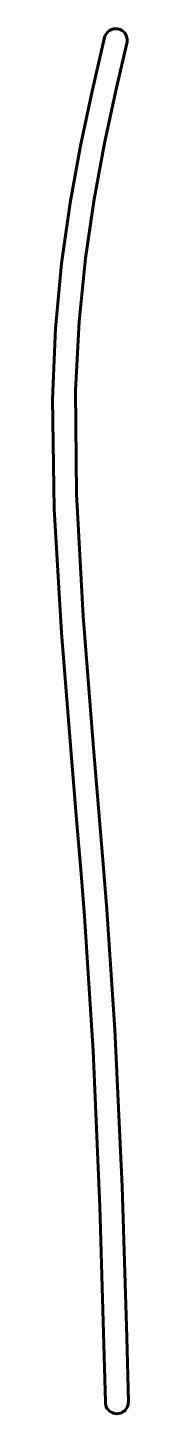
# Model space of a CAD drawing. Header units: millimetres. Extents: x 54 to 103, y -256 to 634.
import ezdxf

# ---------------------------------------------------------------- set-up
doc = ezdxf.new("R2010")
doc.units = ezdxf.units.MM
doc.linetypes.add('K5LT_BASIC', pattern=[0])
doc.layers.add('Системный слой', color=7, linetype='Continuous')

# ---------------------------------------------------------------- blocks, each defined once
blk = doc.blocks.new('U0')
at = {"layer": 'Системный слой', "color": 5, "linetype": 'K5LT_BASIC', "lineweight": 60, "true_color": 0x0000ff}
for p, q in [((92.58, 633.06), (92.58, 633.06)), ((92.58, 633.05), (92.58, 633.06)), ((79.92, 593.32), (87.77, 627.76)), ((87.77, 627.76), (87.77, 627.76)), ((89.52, 631.07), (89.53, 631.08)), ((89.53, 631.08), (89.53, 631.08)), ((102.14, 624.95), (95.23, 594.69)), ((99.7, 631.65), (99.7, 631.65)), ((99.7, 631.65), (99.7, 631.65)), ((101.77, 628.66), (101.77, 628.66)), ((101.77, 628.66), (101.77, 628.66)), ((72.46, 558.18), (79.92, 593.32)), ((95.23, 594.69), (87.78, 560.01)), ((65.81, 521.65), (72.46, 558.18)), ((87.78, 560.01), (81.05, 523.95)), ((60.3, 482.74), (65.81, 521.65)), ((81.05, 523.95), (75.47, 486)), ((56.37, 440.96), (60.3, 482.74)), ((75.47, 486), (71.4, 445.3)), ((71.4, 445.3), (69.22, 401.1)), ((54.42, 395.59), (56.37, 440.96)), ((69.22, 401.1), (69.77, 334.78)), ((55.45, 325.13), (54.42, 395.59)), ((69.77, 334.78), (74.03, 256.18)), ((60.11, 245.44), (55.45, 325.13)), ((74.03, 256.18), (80.45, 174.1)), ((66.72, 162.63), (60.11, 245.44)), ((80.45, 174.1), (86.92, 96.94)), ((70.07, 123.04), (66.72, 162.63)), ((72.51, 93.45), (70.07, 123.04)), ((74.84, 63.63), (72.51, 93.45)), ((86.92, 96.94), (89.24, 67.75)), ((80.42, -22.96), (74.84, 63.63)), ((89.24, 67.75), (94.36, -9.26)), ((94.36, -9.26), (99.01, -110.08)), ((84.78, -122.83), (80.42, -22.96)), ((99.01, -110.08), (101.92, -206.7)), ((87.55, -218.97), (84.78, -122.83)), ((101.92, -206.7), (102.95, -248.25)), ((88.27, -248.61), (87.55, -218.97))]:
    blk.add_line(p, q, dxfattribs=at)
for centre, radius, start, end in [((94.91, 626.11), 7.32, 350.87604, 167.41729), ((95.62, -248.61), 7.34, 180.01163, 2.75415)]:
    blk.add_arc(centre, radius, start, end, dxfattribs=at)

msp = doc.modelspace()

# ---------------------------------------------------------------- block references
at = {"layer": 'Системный слой'}
msp.add_blockref('U0', (0, 0), dxfattribs=at)

doc.saveas('drawing.dxf')
